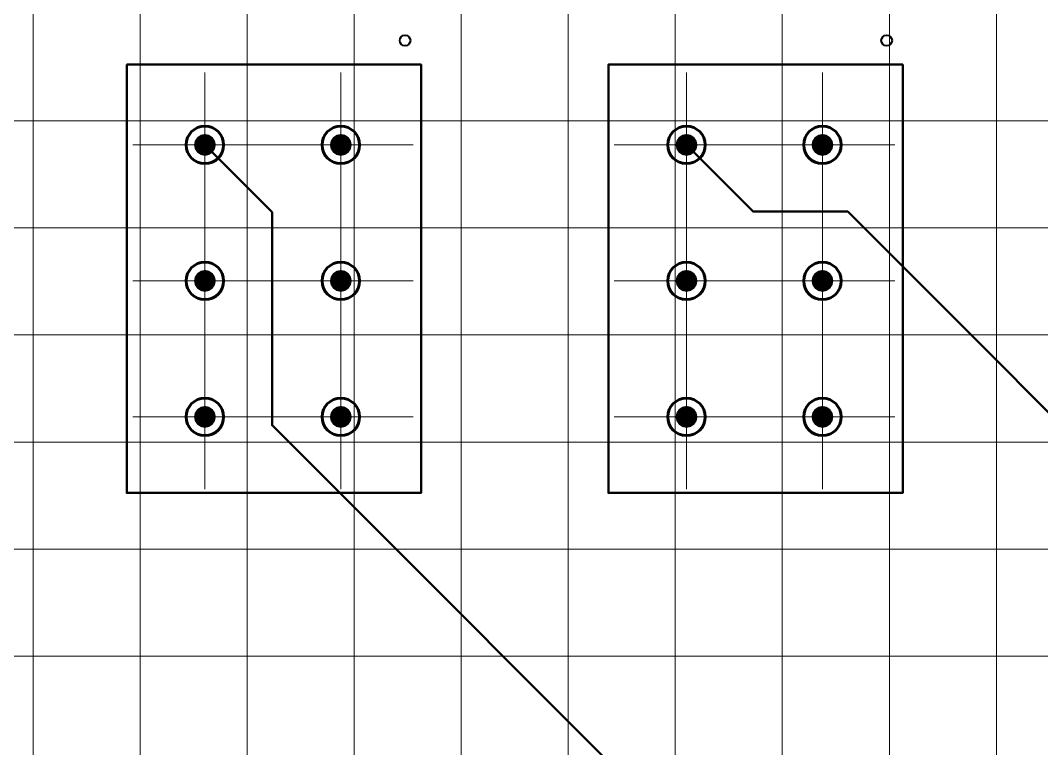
# Model space of a CAD drawing. Extents: x 260 to 1101, y 70 to 664.
# Drawn here: x 554.86 to 593.01, y 551.34 to 578.54 of the extents above; entities that cross this region are included whole.
import ezdxf

# ---------------------------------------------------------------- set-up
doc = ezdxf.new("R2010")
doc.units = 0
doc.header["$MEASUREMENT"] = 0
doc.layers.add('PDF _Геометрия', color=7, linetype='CONTINUOUS')
doc.layers.add('PDF _Сплошная заливка', color=7, linetype='CONTINUOUS')

msp = doc.modelspace()

# ---------------------------------------------------------------- hatches: boundary and pattern name
at = {"layer": 'PDF _Сплошная заливка', "true_color": 0xffffff, "transparency": 33554559}
for points in [[(561.343, 573.886), (561.374, 574.042), (561.462, 574.175), (561.595, 574.263), (561.751, 574.294), (561.751, 573.886)], [(566.421, 573.886), (566.452, 574.042), (566.541, 574.175), (566.673, 574.263), (566.829, 574.294), (566.829, 573.886)], [(579.337, 573.886), (579.368, 574.042), (579.456, 574.175), (579.588, 574.263), (579.744, 574.294), (579.744, 573.886)], [(584.415, 573.886), (584.446, 574.042), (584.534, 574.175), (584.667, 574.263), (584.823, 574.294), (584.823, 573.886)], [(561.751, 573.478), (561.595, 573.51), (561.462, 573.598), (561.374, 573.73), (561.343, 573.886), (561.751, 573.886)], [(562.158, 573.886), (562.127, 573.73), (562.039, 573.598), (561.907, 573.51), (561.751, 573.478), (561.751, 573.886)], [(566.829, 573.478), (566.673, 573.51), (566.541, 573.598), (566.452, 573.73), (566.421, 573.886), (566.829, 573.886)], [(567.237, 573.886), (567.205, 573.73), (567.117, 573.598), (566.985, 573.51), (566.829, 573.478), (566.829, 573.886)], [(579.744, 573.478), (579.588, 573.51), (579.456, 573.598), (579.368, 573.73), (579.337, 573.886), (579.744, 573.886)], [(580.152, 573.886), (580.121, 573.73), (580.033, 573.598), (579.9, 573.51), (579.744, 573.478), (579.744, 573.886)], [(584.823, 573.478), (584.667, 573.51), (584.534, 573.598), (584.446, 573.73), (584.415, 573.886), (584.823, 573.886)], [(585.23, 573.886), (585.199, 573.73), (585.111, 573.598), (584.979, 573.51), (584.823, 573.478), (584.823, 573.886)], [(561.343, 568.806), (561.374, 568.962), (561.462, 569.095), (561.595, 569.183), (561.751, 569.214), (561.751, 568.806)], [(566.421, 568.806), (566.452, 568.962), (566.541, 569.095), (566.673, 569.183), (566.829, 569.214), (566.829, 568.806)], [(579.337, 568.806), (579.368, 568.962), (579.456, 569.095), (579.588, 569.183), (579.744, 569.214), (579.744, 568.806)], [(584.415, 568.806), (584.446, 568.962), (584.534, 569.095), (584.667, 569.183), (584.823, 569.214), (584.823, 568.806)], [(561.751, 568.398), (561.595, 568.43), (561.462, 568.518), (561.374, 568.65), (561.343, 568.806), (561.751, 568.806)], [(562.158, 568.806), (562.127, 568.65), (562.039, 568.518), (561.907, 568.43), (561.751, 568.398), (561.751, 568.806)], [(566.829, 568.398), (566.673, 568.43), (566.541, 568.518), (566.452, 568.65), (566.421, 568.806), (566.829, 568.806)], [(567.237, 568.806), (567.205, 568.65), (567.117, 568.518), (566.985, 568.43), (566.829, 568.398), (566.829, 568.806)], [(579.744, 568.398), (579.588, 568.43), (579.456, 568.518), (579.368, 568.65), (579.337, 568.806), (579.744, 568.806)], [(580.152, 568.806), (580.121, 568.65), (580.033, 568.518), (579.9, 568.43), (579.744, 568.398), (579.744, 568.806)], [(584.823, 568.398), (584.667, 568.43), (584.534, 568.518), (584.446, 568.65), (584.415, 568.806), (584.823, 568.806)], [(585.23, 568.806), (585.199, 568.65), (585.111, 568.518), (584.979, 568.43), (584.823, 568.398), (584.823, 568.806)], [(561.343, 563.726), (561.374, 563.882), (561.462, 564.015), (561.595, 564.103), (561.751, 564.134), (561.751, 563.726)], [(566.421, 563.726), (566.452, 563.882), (566.541, 564.015), (566.673, 564.103), (566.829, 564.134), (566.829, 563.726)], [(579.337, 563.726), (579.368, 563.882), (579.456, 564.015), (579.588, 564.103), (579.744, 564.134), (579.744, 563.726)], [(584.415, 563.726), (584.446, 563.882), (584.534, 564.015), (584.667, 564.103), (584.823, 564.134), (584.823, 563.726)], [(561.751, 563.318), (561.595, 563.35), (561.462, 563.438), (561.374, 563.57), (561.343, 563.726), (561.751, 563.726)], [(562.158, 563.726), (562.127, 563.57), (562.039, 563.438), (561.907, 563.35), (561.751, 563.318), (561.751, 563.726)], [(566.829, 563.318), (566.673, 563.35), (566.541, 563.438), (566.452, 563.57), (566.421, 563.726), (566.829, 563.726)], [(567.237, 563.726), (567.205, 563.57), (567.117, 563.438), (566.985, 563.35), (566.829, 563.318), (566.829, 563.726)], [(579.744, 563.318), (579.588, 563.35), (579.456, 563.438), (579.368, 563.57), (579.337, 563.726), (579.744, 563.726)], [(580.152, 563.726), (580.121, 563.57), (580.033, 563.438), (579.9, 563.35), (579.744, 563.318), (579.744, 563.726)], [(584.823, 563.318), (584.667, 563.35), (584.534, 563.438), (584.446, 563.57), (584.415, 563.726), (584.823, 563.726)], [(585.23, 563.726), (585.199, 563.57), (585.111, 563.438), (584.979, 563.35), (584.823, 563.318), (584.823, 563.726)]]:
    msp.add_hatch(color=7, dxfattribs=at).paths.add_polyline_path(points)
at = {"layer": 'PDF _Сплошная заливка', "transparency": 33554559}
for points in [[(561.751, 573.886), (561.751, 574.294), (561.907, 574.263), (562.039, 574.175), (562.127, 574.042), (562.158, 573.886)], [(566.829, 573.886), (566.829, 574.294), (566.985, 574.263), (567.117, 574.175), (567.205, 574.042), (567.237, 573.886)], [(579.744, 573.886), (579.744, 574.294), (579.9, 574.263), (580.033, 574.175), (580.121, 574.042), (580.152, 573.886)], [(584.823, 573.886), (584.823, 574.294), (584.979, 574.263), (585.111, 574.175), (585.199, 574.042), (585.23, 573.886)], [(561.751, 568.806), (561.751, 569.214), (561.907, 569.183), (562.039, 569.095), (562.127, 568.962), (562.158, 568.806)], [(566.829, 568.806), (566.829, 569.214), (566.985, 569.183), (567.117, 569.095), (567.205, 568.962), (567.237, 568.806)], [(579.744, 568.806), (579.744, 569.214), (579.9, 569.183), (580.033, 569.095), (580.121, 568.962), (580.152, 568.806)], [(584.823, 568.806), (584.823, 569.214), (584.979, 569.183), (585.111, 569.095), (585.199, 568.962), (585.23, 568.806)], [(561.751, 563.726), (561.751, 564.134), (561.907, 564.103), (562.039, 564.015), (562.127, 563.882), (562.158, 563.726)], [(566.829, 563.726), (566.829, 564.134), (566.985, 564.103), (567.117, 564.015), (567.205, 563.882), (567.237, 563.726)], [(579.744, 563.726), (579.744, 564.134), (579.9, 564.103), (580.033, 564.015), (580.121, 563.882), (580.152, 563.726)], [(584.823, 563.726), (584.823, 564.134), (584.979, 564.103), (585.111, 564.015), (585.199, 563.882), (585.23, 563.726)]]:
    msp.add_hatch(color=256, dxfattribs=at).paths.add_polyline_path(points)

# ---------------------------------------------------------------- linework, layer by layer
at = {"layer": 'PDF _Геометрия', "lineweight": 18}
for points in [[(555.333, 381.546), (555.333, 382.786), (555.333, 592.786)], [(559.331, 380.306), (559.331, 382.786), (559.331, 592.786)], [(563.33, 381.546), (563.33, 382.786), (563.33, 592.786)], [(567.329, 380.306), (567.329, 382.786), (567.329, 592.786)], [(571.327, 381.546), (571.327, 382.786), (571.327, 592.786)], [(575.326, 380.306), (575.326, 382.786), (575.326, 592.786)], [(579.325, 381.546), (579.325, 382.786), (579.325, 592.786)], [(583.323, 380.306), (583.323, 382.786), (583.323, 592.786)], [(587.322, 381.546), (587.322, 382.786), (587.322, 592.786)], [(591.32, 380.306), (591.32, 382.786), (591.32, 592.786)], [(561.751, 571.186), (561.751, 576.586)], [(566.829, 571.186), (566.829, 576.586)], [(579.744, 571.186), (579.744, 576.586)], [(584.823, 571.186), (584.823, 576.586)], [(561.751, 571.486), (561.751, 576.286)], [(566.829, 571.486), (566.829, 576.286)], [(579.744, 571.486), (579.744, 576.286)], [(584.823, 571.486), (584.823, 576.286)], [(324.934, 574.786), (327.413, 574.786), (647.301, 574.786)], [(559.052, 573.886), (564.45, 573.886)], [(559.352, 573.886), (564.15, 573.886)], [(564.13, 573.886), (569.528, 573.886)], [(564.43, 573.886), (569.228, 573.886)], [(577.045, 573.886), (582.443, 573.886)], [(577.345, 573.886), (582.144, 573.886)], [(582.124, 573.886), (587.522, 573.886)], [(582.423, 573.886), (587.222, 573.886)], [(561.751, 566.106), (561.751, 571.506)], [(561.751, 566.406), (561.751, 571.206)], [(566.829, 566.106), (566.829, 571.506)], [(566.829, 566.406), (566.829, 571.206)], [(579.744, 566.106), (579.744, 571.506)], [(579.744, 566.406), (579.744, 571.206)], [(584.823, 566.106), (584.823, 571.506)], [(584.823, 566.406), (584.823, 571.206)], [(326.173, 570.786), (327.413, 570.786), (647.301, 570.786)], [(559.052, 568.806), (564.45, 568.806)], [(559.352, 568.806), (564.15, 568.806)], [(564.13, 568.806), (569.528, 568.806)], [(564.43, 568.806), (569.228, 568.806)], [(577.045, 568.806), (582.443, 568.806)], [(577.345, 568.806), (582.144, 568.806)], [(582.124, 568.806), (587.522, 568.806)], [(582.423, 568.806), (587.222, 568.806)], [(324.934, 566.786), (327.413, 566.786), (647.301, 566.786)], [(561.751, 561.026), (561.751, 566.426)], [(566.829, 561.026), (566.829, 566.426)], [(579.744, 561.026), (579.744, 566.426)], [(584.823, 561.026), (584.823, 566.426)], [(561.751, 561.326), (561.751, 566.126)], [(566.829, 561.326), (566.829, 566.126)], [(579.744, 561.326), (579.744, 566.126)], [(584.823, 561.326), (584.823, 566.126)], [(559.052, 563.726), (564.45, 563.726)], [(559.352, 563.726), (564.15, 563.726)], [(564.13, 563.726), (569.528, 563.726)], [(564.43, 563.726), (569.228, 563.726)], [(577.045, 563.726), (582.443, 563.726)], [(577.345, 563.726), (582.144, 563.726)], [(582.124, 563.726), (587.522, 563.726)], [(582.423, 563.726), (587.222, 563.726)], [(326.173, 562.786), (327.413, 562.786), (647.301, 562.786)], [(324.934, 558.786), (327.413, 558.786), (647.301, 558.786)], [(326.173, 554.786), (327.413, 554.786), (647.301, 554.786)]]:
    msp.add_lwpolyline(points, dxfattribs=at)
at = {"layer": 'PDF _Геометрия', "lineweight": 50}
for points in [[(558.832, 576.886), (558.832, 560.886), (569.828, 560.886), (569.828, 576.886)], [(587.822, 576.886), (576.825, 576.886), (576.825, 560.886), (587.822, 560.886)]]:
    msp.add_lwpolyline(points, close=True, dxfattribs=at)
for points in [[(577.264, 539.697), (577.264, 541.669), (578.381, 542.786), (580.406, 542.786), (580.406, 547.266), (564.263, 563.415), (564.263, 571.373), (561.751, 573.886)], [(589.801, 494.626), (593.717, 498.544), (593.717, 528.166), (596.713, 531.163), (596.713, 541.12), (596.713, 542.786), (598.4, 542.786), (598.4, 558.758), (585.766, 571.396), (582.233, 571.396), (579.744, 573.886)]]:
    msp.add_lwpolyline(points, dxfattribs=at)
at = {"layer": 'PDF _Геометрия', "lineweight": 40}
for centre in [(569.228, 577.786), (587.222, 577.786)]:
    msp.add_circle(centre, 0.2, dxfattribs=at)
at = {"layer": 'PDF _Геометрия', "lineweight": 60}
for centre in [(561.751, 573.886), (561.751, 573.886), (566.829, 573.886), (566.829, 573.886), (579.744, 573.886), (579.744, 573.886), (584.822, 573.886), (584.822, 573.886), (561.751, 568.806), (561.751, 568.806), (566.829, 568.806), (566.829, 568.806), (579.744, 568.806), (579.744, 568.806), (584.822, 568.806), (584.822, 568.806), (561.751, 563.726), (561.751, 563.726), (566.829, 563.726), (566.829, 563.726), (579.744, 563.726), (579.744, 563.726), (584.822, 563.726), (584.822, 563.726)]:
    msp.add_circle(centre, 0.7, dxfattribs=at)

doc.saveas('drawing.dxf')
